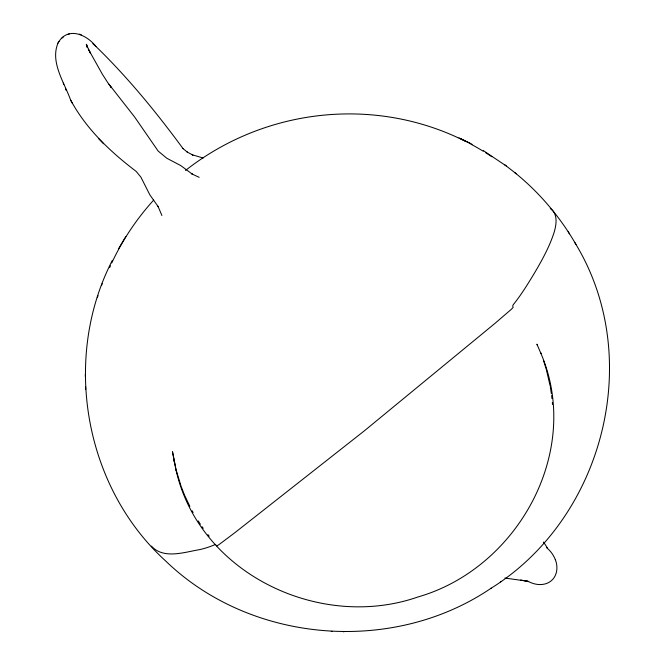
<?xml version="1.0" encoding="UTF-8"?>
<svg xmlns="http://www.w3.org/2000/svg" width="665" height="665" viewBox="0 0 665 665"><rect width="100%" height="100%" fill="white"/><g stroke="black" fill="none" stroke-linecap="round" stroke-linejoin="round"><path stroke-width="1" d="M491.194 588.159L490.57 588.583C392.558 654.867 250.663 643.379 165.535 560.861C84.014 486.689 61.895 358.036 112.368 260.323M101.504 285.634L102.186 283.706M97.323 297.679L98.021 295.692M58.163 42.726C49.775 61.903 64.322 82.335 70.581 99.966C86.142 128.894 110.29 151.753 136.184 171.412L140.914 177.164L149.816 194.795L158.378 206.94L157.979 206.208L161.894 215.502M118.37 248.993L125.826 236.482M58.695 41.887C68.42 26.251 87.098 35.012 95.918 46.45C128.104 77.714 156.599 112.601 183.099 148.711L182.742 148.378L187.613 152.36L187.114 152.052L192.917 155.061L192.177 154.77L203.182 158.012M57.863 43.217L58.994 41.396M63.483 36.816L61.961 38.055M490.57 588.583C604.111 518.193 645.308 356.881 574.701 242.376M500.388 581.842L501.102 581.351M69.359 33.923L67.456 34.58M331.237 631.384L332.101 631.401M343.24 631.733L343.996 631.75M504.918 578.051L526.746 581.11L520.653 579.988M524.627 580.728L528.459 581.676M81.338 34.896L79.409 34.114M199.184 177.331L191.877 173.939L192.659 174.396L180.789 165.593L166.807 158.245L158.162 151.063L134.53 116.882L107.921 82.876L102.31 74.148L88.395 49.243L90.324 52.942L89.659 51.687M460.513 138.628L472.075 144.33M458.991 137.888L470.471 143.54M483.297 150.581L506.206 165.918M550.271 208.536C558.035 213.623 556.472 224.396 554.211 232.06C549.498 246.881 541.859 260.539 533.987 273.88C527.569 284.412 521.102 294.986 513.338 304.595A5.669 1.671 -39.3 0 0 512.765 305.983L513.089 307.504L511.194 309.433L494.951 323.398L364.32 430.862L234.795 532.748L218.835 544.726L216.84 545.932L216.549 545.441M514.61 172.468C539.323 192.376 560.154 217.006 575.99 244.487M504.585 164.671L516.289 173.764M92.884 43.607L95.918 46.45M103.549 143.765L98.387 138.411M151.421 546.09C163.54 559.598 184.446 552.133 199.891 549.573C205.194 548.367 210.364 546.647 215.352 544.494A5.536 1.588 -42.8 0 1 215.801 544.427M207.946 534.635L209.184 536.173M108.944 84.339L111.371 87.68L110.814 86.907M202.052 526.705L203.216 528.301M547.503 548.168L543.754 542.341M198.228 520.936L200.389 524.253M568.176 231.719L569.448 233.806M192.135 510.762L193.124 512.474M543.604 542.133L544.336 543.455M70.581 99.966L72.585 103.59M189.866 506.373L184.795 495.641M89.052 50.49L86.342 44.239L86.924 47.157L86.55 44.613L86.708 45.669M540.994 353.63L536.913 344.162L537.37 345.226M540.944 353.481L540.487 352.408C583.18 450.438 518.052 568.159 418.119 596.921C320.505 631.043 199.849 574.227 176.167 470.645L176.134 470.496M63.258 83.083L63.823 84.488M65.536 88.811L66.101 90.232M181.495 487.354L184.388 494.735M555.342 559.639C557.644 565.499 557.636 572.623 553.903 577.902A14.539 13.283 -23.3 0 1 547.112 583.263C540.886 585.765 533.721 584.477 528.018 581.243A34.023 31.164 -24 0 1 527.17 580.72M181.138 486.431L175.926 469.349L172.501 451.743L176.167 470.645M543.613 360.812L546.298 369.358L550.121 385.783M174.222 461.901L173.989 460.596M550.321 386.756L551.351 393.613M551.642 395.575L551.933 398.526M552.324 402.475L552.524 404.445M85.32 374.42L85.386 376.864M85.635 386.897L85.702 389.366M109.625 267.629A255.601 245.327 -16.4 0 1 110.457 265.776M111.737 262.999A255.601 245.327 -16.4 0 1 153.69 200.074M185.527 170.44A255.601 245.327 -16.4 0 1 465.325 141.263M470.795 144.097A255.601 245.327 -16.4 0 1 483.214 151.213M485.816 152.825A255.601 245.327 -16.4 0 1 491.801 156.699M546.53 547.627A33.932 31.047 -22.4 0 1 555.325 559.647"/></g></svg>
